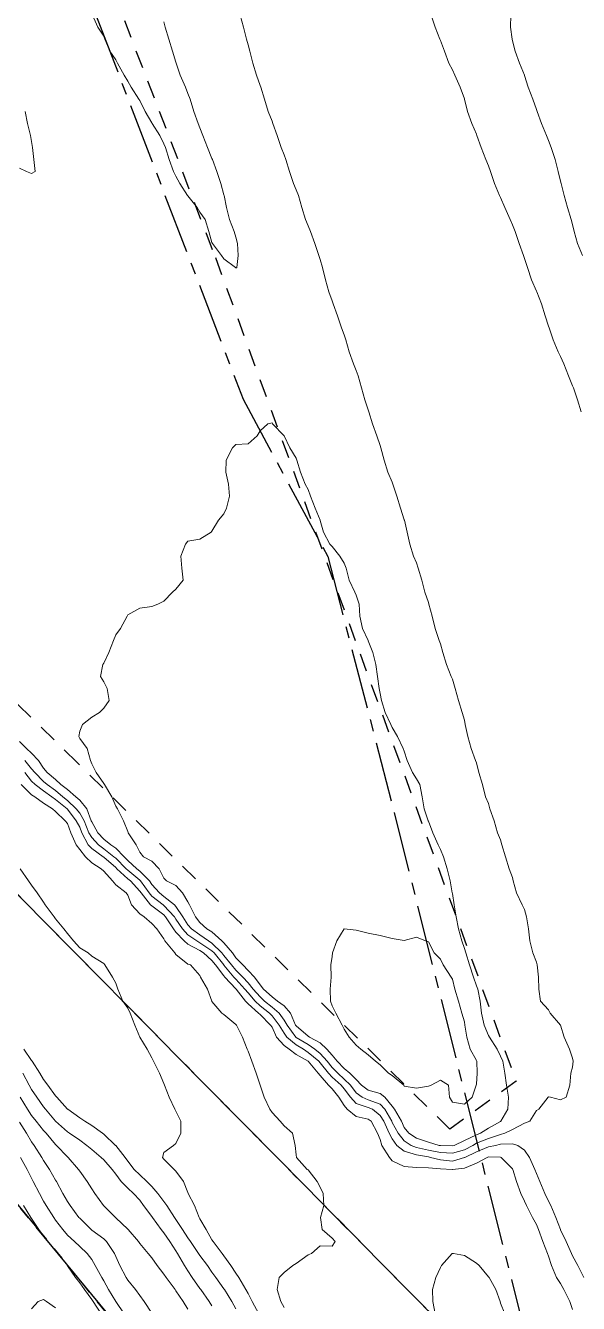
# Model space of a CAD drawing. Header units: centimetres. Extents: x 0 to 642158, y -847 to 649707.
# Drawn here: x 617215 to 617238, y 620631.2 to 620684.3 of the extents above; entities that cross this region are included whole.
import ezdxf

# ---------------------------------------------------------------- set-up
doc = ezdxf.new("R2010")
doc.units = ezdxf.units.CM
doc.header["$MEASUREMENT"] = 0
doc.linetypes.add('CENTERX2', pattern=[4, 2.5, -0.5, 0.5, -0.5])
doc.linetypes.add('JIS_02_0.7', pattern=[1.35, 0.75, -0.6])
doc.layers.add('SPW_parcellaire cadastral', color=7, linetype='CENTERX2', lineweight=25, true_color=0xff0542)
doc.layers.add('WAL_parcellaire agricole', color=7, linetype='JIS_02_0.7', lineweight=25)
doc.layers.add('WAL_topographie 0.5', color=253, linetype='Continuous', lineweight=20)

msp = doc.modelspace()

# ---------------------------------------------------------------- linework, layer by layer
at = {"layer": 'SPW_parcellaire cadastral'}
for points in [[(617217.936, 620684.727), (617224.042, 620668.783), (617227.571, 620662.238), (617230.328, 620651.574), (617236.821, 620625.726), (617205.491, 620657.481), (617188.586, 620670.429), (617140.892, 620706.757), (617125.502, 620737.105), (617121.302, 620757.889), (617114.541, 620770.236), (617113.467, 620776.394), (617217.936, 620684.727)], [(617082.838, 620766.859), (617087.915, 620758.877), (617126.08, 620714.089), (617140.94, 620702.104), (617180.2, 620666.244), (617198.721, 620649.645), (617202.743, 620647.528), (617211.738, 620638.85), (617219.57, 620629.325), (617224.544, 620619.8), (617242.443, 620568.633), (617131.683, 620480.394), (616973.114, 620705.004), (617082.838, 620766.859)], [(617140.892, 620706.757), (617188.586, 620670.429), (617205.491, 620657.481), (617236.821, 620625.726), (617238.726, 620622.445), (617236.096, 620620.154), (617238.753, 620617.124), (617241.351, 620619.557), (617255.145, 620576.565), (617283.484, 620507.46), (617274.764, 620500.676), (617243.342, 620567.204), (617242.443, 620568.633), (617224.544, 620619.8), (617219.57, 620629.325), (617211.738, 620638.85), (617202.743, 620647.528), (617198.721, 620649.645), (617180.2, 620666.244), (617140.94, 620702.104)]]:
    msp.add_lwpolyline(points, dxfattribs=at)
at = {"layer": 'WAL_parcellaire agricole'}
msp.add_lwpolyline([(617130.603, 620794.186), (617172.378, 620812.662), (617207.015, 620716.042), (617222.894, 620674.67), (617235.398, 620640.421), (617232.649, 620638.421), (617217.147, 620653.669), (617191.644, 620678.666), (617129.988, 620735.908), (617151.108, 620751.855), (617130.603, 620794.186)], dxfattribs=at)
at = {"layer": 'WAL_topographie 0.5'}
for points in [[(617214.75, 620654.545), (617215.041, 620654.25), (617215.25, 620654.057), (617215.537, 620653.75), (617215.75, 620653.437), (617215.9, 620653.25), (617216.25, 620652.967), (617216.473, 620652.75), (617216.75, 620652.547), (617217.09, 620652.25), (617217.25, 620652.102), (617217.547, 620651.75), (617217.731, 620651.25), (617217.75, 620651.199), (617218.006, 620650.75), (617218.25, 620650.486), (617218.542, 620650.25), (617218.75, 620650.105), (617219.101, 620649.75), (617219.25, 620649.599), (617219.628, 620649.25), (617219.75, 620649.152), (617220.147, 620648.75), (617220.25, 620648.603), (617220.567, 620648.25), (617220.75, 620648.104), (617221.19, 620647.75), (617221.25, 620647.683), (617221.54, 620647.25), (617221.75, 620646.927), (617221.907, 620646.75), (617222.25, 620646.503), (617222.605, 620646.25), (617222.75, 620646.156), (617223.162, 620645.75), (617223.25, 620645.64), (617223.567, 620645.25), (617223.75, 620645.036), (617224.032, 620644.75), (617224.25, 620644.505), (617224.467, 620644.25), (617224.75, 620643.923), (617224.934, 620643.75), (617225.25, 620643.503), (617225.539, 620643.25), (617225.75, 620642.949), (617225.875, 620642.75), (617226.235, 620642.25), (617226.25, 620642.237), (617226.75, 620641.948), (617227.025, 620641.75), (617227.25, 620641.567), (617227.543, 620641.25), (617227.75, 620640.994), (617227.986, 620640.75), (617228.25, 620640.509), (617228.51, 620640.25), (617228.75, 620639.931), (617229, 620639.75), (617229.25, 620639.636), (617229.75, 620639.463), (617229.945, 620639.25), (617230.227, 620638.75), (617230.25, 620638.705), (617230.496, 620638.25), (617230.75, 620637.933), (617231.04, 620637.75), (617231.25, 620637.66), (617231.75, 620637.547), (617232.25, 620637.454), (617232.75, 620637.421), (617233.25, 620637.564), (617233.6, 620637.75), (617233.75, 620637.836), (617234.25, 620638.035), (617234.75, 620638.199), (617234.928, 620638.25), (617235.25, 620638.41), (617235.75, 620638.67), (617235.971, 620638.75), (617236.25, 620639.203), (617236.35, 620639.25), (617236.738, 620639.75), (617236.75, 620639.771), (617236.833, 620639.75), (617237.25, 620639.641), (617237.478, 620639.75), (617237.629, 620640.25), (617237.674, 620640.75), (617237.75, 620641), (617237.77, 620641.25), (617237.75, 620641.375), (617237.618, 620641.75), (617237.399, 620642.25), (617237.25, 620642.75), (617237.25, 620642.75), (617236.821, 620643.25), (617236.75, 620643.38), (617236.417, 620643.75), (617236.345, 620644.25), (617236.324, 620644.75), (617236.277, 620645.25), (617236.25, 620645.37), (617236.094, 620645.75), (617235.969, 620646.25), (617235.919, 620646.75), (617235.834, 620647.25), (617235.75, 620647.554), (617235.651, 620647.75), (617235.417, 620648.25), (617235.278, 620648.75), (617235.25, 620648.882), (617235.114, 620649.25), (617234.954, 620649.75), (617234.803, 620650.25), (617234.75, 620650.45), (617234.628, 620650.75), (617234.479, 620651.25), (617234.306, 620651.75), (617234.25, 620651.969), (617234.131, 620652.25), (617233.998, 620652.75), (617233.852, 620653.25), (617233.75, 620653.654), (617233.706, 620653.75), (617233.525, 620654.25), (617233.39, 620654.75), (617233.286, 620655.25), (617233.25, 620655.434), (617233.154, 620655.75), (617233.006, 620656.25), (617232.86, 620656.75), (617232.75, 620657.137), (617232.699, 620657.25), (617232.498, 620657.75), (617232.346, 620658.25), (617232.25, 620658.61), (617232.196, 620658.75), (617232.036, 620659.25), (617231.913, 620659.75), (617231.772, 620660.25), (617231.75, 620660.33), (617231.607, 620660.75), (617231.478, 620661.25), (617231.323, 620661.75), (617231.25, 620661.974), (617231.136, 620662.25), (617230.982, 620662.75), (617230.863, 620663.25), (617230.752, 620663.75), (617230.75, 620663.756), (617230.594, 620664.25), (617230.44, 620664.75), (617230.279, 620665.25), (617230.25, 620665.33), (617230.069, 620665.75), (617229.905, 620666.25), (617229.78, 620666.75), (617229.75, 620666.849), (617229.61, 620667.25), (617229.431, 620667.75), (617229.277, 620668.25), (617229.25, 620668.343), (617229.112, 620668.75), (617228.971, 620669.25), (617228.828, 620669.75), (617228.75, 620669.979), (617228.639, 620670.25), (617228.462, 620670.75), (617228.316, 620671.25), (617228.25, 620671.45), (617228.142, 620671.75), (617227.965, 620672.25), (617227.79, 620672.75), (617227.75, 620672.867), (617227.605, 620673.25), (617227.469, 620673.75), (617227.348, 620674.25), (617227.25, 620674.583), (617227.193, 620674.75), (617227.022, 620675.25), (617226.844, 620675.75), (617226.75, 620675.983), (617226.644, 620676.25), (617226.494, 620676.75), (617226.344, 620677.25), (617226.25, 620677.491), (617226.145, 620677.75), (617225.982, 620678.25), (617225.821, 620678.75), (617225.75, 620678.937), (617225.63, 620679.25), (617225.463, 620679.75), (617225.284, 620680.25), (617225.25, 620680.335), (617225.083, 620680.75), (617224.933, 620681.25), (617224.778, 620681.75), (617224.75, 620681.828), (617224.599, 620682.25), (617224.456, 620682.75), (617224.319, 620683.25), (617224.25, 620683.511), (617224.185, 620683.75), (617224.064, 620684.25), (617223.917, 620684.75)], [(617220.75, 620684.469), (617220.811, 620684.25), (617220.954, 620683.75), (617221.113, 620683.25), (617221.25, 620682.801), (617221.267, 620682.75), (617221.435, 620682.25), (617221.645, 620681.75), (617221.75, 620681.489), (617221.841, 620681.25), (617222.002, 620680.75), (617222.175, 620680.25), (617222.25, 620680.062), (617222.367, 620679.75), (617222.565, 620679.25), (617222.75, 620678.792), (617222.768, 620678.75), (617222.949, 620678.25), (617223.118, 620677.75), (617223.25, 620677.277), (617223.258, 620677.25), (617223.359, 620676.75), (617223.486, 620676.25), (617223.675, 620675.75), (617223.75, 620675.514), (617223.809, 620675.25), (617223.845, 620674.75), (617223.786, 620674.25), (617223.75, 620674.226), (617223.726, 620674.25), (617223.25, 620674.621), (617223.148, 620674.75), (617222.776, 620675.25), (617222.75, 620675.296), (617222.615, 620675.75), (617222.471, 620676.25), (617222.25, 620676.553), (617222.139, 620676.75), (617221.75, 620677.231), (617221.737, 620677.25), (617221.418, 620677.75), (617221.25, 620678.061), (617221.147, 620678.25), (617220.966, 620678.75), (617220.815, 620679.25), (617220.75, 620679.4), (617220.587, 620679.75), (617220.265, 620680.25), (617220.25, 620680.273), (617219.975, 620680.75), (617219.75, 620681.202), (617219.714, 620681.25), (617219.395, 620681.75), (617219.25, 620682.006), (617219.101, 620682.25), (617218.825, 620682.75), (617218.75, 620682.89), (617218.5, 620683.25), (617218.294, 620683.75), (617218.25, 620683.871), (617218.005, 620684.25), (617217.777, 620684.75)], [(617231.871, 620684.75), (617232.027, 620684.25), (617232.22, 620683.75), (617232.25, 620683.692), (617232.42, 620683.25), (617232.607, 620682.75), (617232.75, 620682.479), (617232.846, 620682.25), (617233.067, 620681.75), (617233.25, 620681.277), (617233.258, 620681.25), (617233.381, 620680.75), (617233.555, 620680.25), (617233.75, 620679.807), (617233.77, 620679.75), (617233.942, 620679.25), (617234.138, 620678.75), (617234.25, 620678.488), (617234.327, 620678.25), (617234.497, 620677.75), (617234.71, 620677.25), (617234.75, 620677.171), (617234.928, 620676.75), (617235.149, 620676.25), (617235.25, 620676.031), (617235.355, 620675.75), (617235.531, 620675.25), (617235.705, 620674.75), (617235.75, 620674.625), (617235.867, 620674.25), (617236.034, 620673.75), (617236.25, 620673.273), (617236.26, 620673.25), (617236.456, 620672.75), (617236.6, 620672.25), (617236.75, 620671.817), (617236.772, 620671.75), (617236.945, 620671.25), (617237.153, 620670.75), (617237.25, 620670.552), (617237.387, 620670.25), (617237.571, 620669.75), (617237.75, 620669.335), (617237.787, 620669.25), (617237.953, 620668.75), (617238.101, 620668.25)], [(617235.179, 620684.75), (617235.17, 620684.25), (617235.232, 620683.75), (617235.25, 620683.687), (617235.356, 620683.25), (617235.537, 620682.75), (617235.745, 620682.25), (617235.75, 620682.236), (617235.905, 620681.75), (617236.088, 620681.25), (617236.25, 620680.827), (617236.273, 620680.75), (617236.452, 620680.25), (617236.659, 620679.75), (617236.75, 620679.543), (617236.86, 620679.25), (617237.022, 620678.75), (617237.143, 620678.25), (617237.25, 620677.85), (617237.273, 620677.75), (617237.391, 620677.25), (617237.532, 620676.75), (617237.69, 620676.25), (617237.75, 620676.038), (617237.817, 620675.75), (617237.956, 620675.25), (617238.153, 620674.75)], [(617214.985, 620680.75), (617215.083, 620680.25), (617215.202, 620679.75), (617215.25, 620679.5), (617215.286, 620679.25), (617215.346, 620678.75), (617215.4, 620678.25), (617215.25, 620678.171), (617215.036, 620678.25), (617214.75, 620678.393)], [(617232.75, 620637.727), (617232.826, 620637.75), (617233.25, 620637.958), (617233.75, 620638.187), (617233.916, 620638.25), (617234.25, 620638.459), (617234.75, 620638.741), (617234.765, 620638.75), (617235.06, 620639.25), (617235.079, 620639.75), (617235.001, 620640.25), (617234.923, 620640.75), (617234.84, 620641.25), (617234.75, 620641.459), (617234.617, 620641.75), (617234.286, 620642.25), (617234.25, 620642.319), (617234.074, 620642.75), (617233.962, 620643.25), (617233.901, 620643.75), (617233.801, 620644.25), (617233.75, 620644.385), (617233.627, 620644.75), (617233.465, 620645.25), (617233.31, 620645.75), (617233.25, 620645.94), (617233.147, 620646.25), (617233.003, 620646.75), (617232.899, 620647.25), (617232.823, 620647.75), (617232.75, 620648.219), (617232.745, 620648.25), (617232.661, 620648.75), (617232.538, 620649.25), (617232.374, 620649.75), (617232.25, 620650.058), (617232.164, 620650.25), (617231.935, 620650.75), (617231.75, 620651.231), (617231.742, 620651.25), (617231.574, 620651.75), (617231.497, 620652.25), (617231.397, 620652.75), (617231.25, 620652.988), (617231.085, 620653.25), (617230.869, 620653.75), (617230.75, 620654.143), (617230.706, 620654.25), (617230.46, 620654.75), (617230.25, 620655.123), (617230.185, 620655.25), (617229.951, 620655.75), (617229.795, 620656.25), (617229.75, 620656.537), (617229.709, 620656.75), (617229.631, 620657.25), (617229.568, 620657.75), (617229.437, 620658.25), (617229.25, 620658.727), (617229.24, 620658.75), (617229.011, 620659.25), (617228.905, 620659.75), (617228.871, 620660.25), (617228.75, 620660.624), (617228.696, 620660.75), (617228.457, 620661.25), (617228.325, 620661.75), (617228.25, 620661.959), (617228.072, 620662.25), (617227.75, 620662.656), (617227.654, 620662.75), (617227.383, 620663.25), (617227.25, 620663.736), (617227.244, 620663.75), (617227.036, 620664.25), (617226.848, 620664.75), (617226.75, 620665.019), (617226.622, 620665.25), (617226.428, 620665.75), (617226.28, 620666.25), (617226.25, 620666.328), (617225.987, 620666.75), (617225.75, 620667.25), (617225.75, 620667.25), (617225.269, 620667.75), (617225.25, 620667.791), (617225.068, 620667.75), (617224.75, 620667.458), (617224.625, 620667.25), (617224.25, 620666.924), (617223.75, 620666.89), (617223.604, 620666.75), (617223.337, 620666.25), (617223.331, 620665.75), (617223.443, 620665.25), (617223.484, 620664.75), (617223.355, 620664.25), (617223.25, 620664.015), (617223.025, 620663.75), (617222.75, 620663.292), (617222.721, 620663.25), (617222.25, 620662.954), (617221.75, 620662.875), (617221.655, 620662.75), (617221.461, 620662.25), (617221.5, 620661.75), (617221.55, 620661.25), (617221.25, 620660.875), (617221.117, 620660.75), (617220.75, 620660.383), (617220.5, 620660.25), (617220.25, 620660.159), (617219.75, 620660.083), (617219.25, 620659.806), (617219.219, 620659.75), (617218.95, 620659.25), (617218.75, 620658.983), (617218.653, 620658.75), (617218.46, 620658.25), (617218.25, 620657.806), (617218.214, 620657.75), (617218.119, 620657.25), (617218.25, 620657.019), (617218.39, 620656.75), (617218.477, 620656.25), (617218.25, 620655.924), (617218.068, 620655.75), (617217.75, 620655.561), (617217.367, 620655.25), (617217.25, 620654.981), (617217.209, 620654.75), (617217.25, 620654.664), (617217.559, 620654.25), (617217.698, 620653.75), (617217.75, 620653.615), (617217.94, 620653.25), (617218.25, 620652.801), (617218.281, 620652.75), (617218.583, 620652.25), (617218.75, 620651.857), (617218.817, 620651.75), (617219.076, 620651.25), (617219.25, 620650.798), (617219.27, 620650.75), (617219.603, 620650.25), (617219.75, 620649.949), (617219.909, 620649.75), (617220.25, 620649.564), (617220.558, 620649.25), (617220.75, 620648.867), (617220.857, 620648.75), (617221.25, 620648.556), (617221.528, 620648.25), (617221.75, 620647.878), (617221.822, 620647.75), (617222.066, 620647.25), (617222.25, 620647.023), (617222.532, 620646.75), (617222.75, 620646.632), (617223.166, 620646.25), (617223.25, 620646.169), (617223.604, 620645.75), (617223.75, 620645.546), (617224.035, 620645.25), (617224.25, 620645.028), (617224.519, 620644.75), (617224.75, 620644.43), (617224.896, 620644.25), (617225.25, 620643.931), (617225.483, 620643.75), (617225.75, 620643.546), (617226.016, 620643.25), (617226.225, 620642.75), (617226.25, 620642.715), (617226.75, 620642.294), (617226.809, 620642.25), (617227.25, 620642.016), (617227.529, 620641.75), (617227.75, 620641.497), (617227.961, 620641.25), (617228.25, 620640.947), (617228.481, 620640.75), (617228.75, 620640.482), (617228.976, 620640.25), (617229.25, 620640.05), (617229.75, 620639.908), (617229.945, 620639.75), (617230.25, 620639.383), (617230.348, 620639.25), (617230.63, 620638.75), (617230.75, 620638.498), (617230.938, 620638.25), (617231.25, 620638.047), (617231.75, 620637.887), (617232.194, 620637.75), (617232.25, 620637.74), (617232.75, 620637.727)], [(617214.966, 620653.75), (617215.25, 620653.408), (617215.379, 620653.25), (617215.75, 620652.886), (617215.904, 620652.75), (617216.25, 620652.501), (617216.555, 620652.25), (617216.75, 620652.09), (617217.108, 620651.75), (617217.25, 620651.559), (617217.433, 620651.25), (617217.626, 620650.75), (617217.75, 620650.553), (617218.031, 620650.25), (617218.25, 620650.074), (617218.676, 620649.75), (617218.75, 620649.686), (617219.183, 620649.25), (617219.25, 620649.188), (617219.75, 620648.782), (617219.782, 620648.75), (617220.14, 620648.25), (617220.25, 620648.119), (617220.718, 620647.75), (617220.75, 620647.725), (617221.187, 620647.25), (617221.25, 620647.16), (617221.521, 620646.75), (617221.75, 620646.511), (617222.12, 620646.25), (617222.25, 620646.168), (617222.75, 620645.844), (617222.845, 620645.75), (617223.243, 620645.25), (617223.25, 620645.241), (617223.661, 620644.75), (617223.75, 620644.654), (617224.112, 620644.25), (617224.25, 620644.089), (617224.543, 620643.75), (617224.75, 620643.555), (617225.139, 620643.25), (617225.25, 620643.14), (617225.543, 620642.75), (617225.75, 620642.417), (617225.868, 620642.25), (617226.25, 620641.931), (617226.553, 620641.75), (617226.75, 620641.612), (617227.193, 620641.25), (617227.25, 620641.187), (617227.592, 620640.75), (617227.75, 620640.581), (617228.117, 620640.25), (617228.25, 620640.097), (617228.507, 620639.75), (617228.75, 620639.484), (617229.25, 620639.328), (617229.426, 620639.25), (617229.75, 620638.996), (617229.898, 620638.75), (617230.12, 620638.25), (617230.25, 620638.021), (617230.443, 620637.75), (617230.75, 620637.508), (617231.25, 620637.357), (617231.75, 620637.267), (617231.836, 620637.25), (617232.25, 620637.143), (617232.75, 620637.097), (617233.25, 620637.239), (617233.269, 620637.25), (617233.75, 620637.487), (617234.25, 620637.686), (617234.538, 620637.75), (617234.75, 620637.795), (617235.25, 620637.818), (617235.474, 620637.75), (617235.75, 620637.547), (617235.956, 620637.25), (617236.18, 620636.75), (617236.25, 620636.582), (617236.388, 620636.25), (617236.594, 620635.75), (617236.75, 620635.424), (617236.841, 620635.25), (617237.05, 620634.75), (617237.242, 620634.25), (617237.25, 620634.232), (617237.482, 620633.75), (617237.705, 620633.25), (617237.75, 620633.153), (617237.969, 620632.75), (617238.218, 620632.25)], [(617214.967, 620653.25), (617215.25, 620652.901), (617215.405, 620652.75), (617215.75, 620652.494), (617216.094, 620652.25), (617216.25, 620652.126), (617216.729, 620651.75), (617216.75, 620651.729), (617217.103, 620651.25), (617217.25, 620650.977), (617217.341, 620650.75), (617217.61, 620650.25), (617217.75, 620650.098), (617218.226, 620649.75), (617218.25, 620649.73), (617218.75, 620649.303), (617218.802, 620649.25), (617219.25, 620648.839), (617219.359, 620648.75), (617219.75, 620648.325), (617219.804, 620648.25), (617220.201, 620647.75), (617220.25, 620647.707), (617220.75, 620647.33), (617220.823, 620647.25), (617221.147, 620646.75), (617221.25, 620646.617), (617221.593, 620646.25), (617221.75, 620646.115), (617222.25, 620645.851), (617222.406, 620645.75), (617222.75, 620645.434), (617222.892, 620645.25), (617223.25, 620644.799), (617223.291, 620644.75), (617223.75, 620644.254), (617223.753, 620644.25), (617224.141, 620643.75), (617224.25, 620643.634), (617224.68, 620643.25), (617224.75, 620643.186), (617225.19, 620642.75), (617225.25, 620642.659), (617225.439, 620642.25), (617225.75, 620641.899), (617225.956, 620641.75), (617226.25, 620641.53), (617226.75, 620641.252), (617226.753, 620641.25), (617227.17, 620640.75), (617227.25, 620640.652), (617227.594, 620640.25), (617227.75, 620640.095), (617228.028, 620639.75), (617228.25, 620639.401), (617228.372, 620639.25), (617228.75, 620638.944), (617229.25, 620638.845), (617229.371, 620638.75), (617229.635, 620638.25), (617229.75, 620637.994), (617229.819, 620637.75), (617230.134, 620637.25), (617230.25, 620637.111), (617230.75, 620636.864), (617231.25, 620636.828), (617231.75, 620636.811), (617232.25, 620636.773), (617232.74, 620636.75), (617232.75, 620636.749), (617232.755, 620636.75), (617233.25, 620636.804), (617233.75, 620637.012), (617234.19, 620637.25), (617234.25, 620637.268), (617234.75, 620637.26), (617234.783, 620637.25), (617235.25, 620636.773), (617235.262, 620636.75), (617235.419, 620636.25), (617235.593, 620635.75), (617235.75, 620635.434), (617235.828, 620635.25), (617236.083, 620634.75), (617236.25, 620634.459), (617236.331, 620634.25), (617236.515, 620633.75), (617236.705, 620633.25), (617236.75, 620633.14), (617236.867, 620632.75), (617237.08, 620632.25), (617237.25, 620632.005), (617237.389, 620631.75), (617237.635, 620631.25), (617237.75, 620630.929)], [(617214.823, 620652.75), (617215.25, 620652.33), (617215.388, 620652.25), (617215.75, 620651.982), (617216.127, 620651.75), (617216.25, 620651.632), (617216.65, 620651.25), (617216.75, 620651.13), (617216.884, 620650.75), (617217.099, 620650.25), (617217.25, 620650.057), (617217.495, 620649.75), (617217.75, 620649.497), (617218.148, 620649.25), (617218.25, 620649.147), (617218.618, 620648.75), (617218.75, 620648.578), (617219.178, 620648.25), (617219.25, 620648.157), (617219.406, 620647.75), (617219.75, 620647.381), (617219.935, 620647.25), (617220.25, 620646.982), (617220.463, 620646.75), (617220.75, 620646.34), (617220.795, 620646.25), (617221.203, 620645.75), (617221.25, 620645.688), (617221.75, 620645.282), (617221.865, 620645.25), (617222.25, 620644.819), (617222.275, 620644.75), (617222.571, 620644.25), (617222.744, 620643.75), (617222.75, 620643.737), (617223.165, 620643.25), (617223.25, 620643.196), (617223.75, 620642.779), (617223.777, 620642.75), (617224.017, 620642.25), (617224.214, 620641.75), (617224.25, 620641.665), (617224.415, 620641.25), (617224.592, 620640.75), (617224.75, 620640.25), (617224.75, 620640.25), (617224.922, 620639.75), (617225.153, 620639.25), (617225.25, 620639.111), (617225.594, 620638.75), (617225.75, 620638.558), (617226.098, 620638.25), (617226.207, 620637.75), (617226.25, 620637.35), (617226.265, 620637.25), (617226.715, 620636.75), (617226.75, 620636.725), (617227.125, 620636.25), (617227.25, 620636.015), (617227.379, 620635.75), (617227.408, 620635.25), (617227.27, 620634.75), (617227.327, 620634.25), (617227.75, 620633.891), (617227.875, 620633.75), (617227.75, 620633.559), (617227.25, 620633.575), (617226.887, 620633.25), (617226.75, 620633.196), (617226.25, 620632.833), (617226.114, 620632.75), (617225.75, 620632.463), (617225.543, 620632.25), (617225.463, 620631.75), (617225.615, 620631.25), (617225.75, 620631.006)], [(617214.779, 620649.25), (617215.127, 620648.75), (617215.25, 620648.565), (617215.478, 620648.25), (617215.75, 620647.856), (617215.82, 620647.75), (617216.194, 620647.25), (617216.25, 620647.175), (617216.594, 620646.75), (617216.75, 620646.558), (617217, 620646.25), (617217.25, 620645.962), (617217.601, 620645.75), (617217.75, 620645.62), (617218.25, 620645.309), (617218.3, 620645.25), (617218.617, 620644.75), (617218.75, 620644.488), (617218.835, 620644.25), (617219.042, 620643.75), (617219.25, 620643.452), (617219.354, 620643.25), (617219.543, 620642.75), (617219.75, 620642.25), (617219.75, 620642.25), (617220.054, 620641.75), (617220.25, 620641.383), (617220.317, 620641.25), (617220.567, 620640.75), (617220.75, 620640.32), (617220.782, 620640.25), (617220.965, 620639.75), (617221.212, 620639.25), (617221.25, 620639.167), (617221.458, 620638.75), (617221.456, 620638.25), (617221.25, 620637.83), (617221.155, 620637.75), (617220.75, 620637.457), (617220.688, 620637.25), (617220.75, 620637.178), (617221.173, 620636.75), (617221.25, 620636.671), (617221.564, 620636.25), (617221.75, 620635.784), (617221.765, 620635.75), (617222.019, 620635.25), (617222.218, 620634.75), (617222.25, 620634.689), (617222.508, 620634.25), (617222.75, 620633.822), (617222.799, 620633.75), (617223.178, 620633.25), (617223.25, 620633.15), (617223.542, 620632.75), (617223.75, 620632.432), (617223.868, 620632.25), (617224.163, 620631.75), (617224.25, 620631.585), (617224.429, 620631.25), (617224.698, 620630.75)], [(617233.25, 620639.457), (617233.565, 620639.75), (617233.736, 620640.25), (617233.75, 620640.288), (617233.778, 620640.75), (617233.76, 620641.25), (617233.75, 620641.277), (617233.481, 620641.75), (617233.353, 620642.25), (617233.272, 620642.75), (617233.25, 620642.888), (617233.145, 620643.25), (617233.004, 620643.75), (617232.855, 620644.25), (617232.75, 620644.655), (617232.695, 620644.75), (617232.364, 620645.25), (617232.25, 620645.488), (617231.985, 620645.75), (617231.75, 620646.214), (617231.635, 620646.25), (617231.25, 620646.402), (617230.75, 620646.274), (617230.25, 620646.35), (617229.75, 620646.471), (617229.25, 620646.567), (617228.75, 620646.692), (617228.25, 620646.75), (617227.943, 620646.25), (617227.767, 620645.75), (617227.75, 620645.607), (617227.692, 620645.25), (617227.706, 620644.75), (617227.66, 620644.25), (617227.679, 620643.75), (617227.75, 620643.558), (617227.898, 620643.25), (617228.162, 620642.75), (617228.25, 620642.583), (617228.455, 620642.25), (617228.75, 620641.921), (617228.938, 620641.75), (617229.25, 620641.511), (617229.556, 620641.25), (617229.75, 620641.093), (617230.097, 620640.75), (617230.25, 620640.659), (617230.725, 620640.25), (617230.75, 620640.216), (617231.25, 620640.126), (617231.75, 620640.206), (617231.868, 620640.25), (617232.25, 620640.467), (617232.592, 620640.25), (617232.635, 620639.75), (617232.75, 620639.55), (617233.25, 620639.457)], [(617214.928, 620641.75), (617215.25, 620641.274), (617215.269, 620641.25), (617215.598, 620640.75), (617215.75, 620640.494), (617215.928, 620640.25), (617216.25, 620639.808), (617216.3, 620639.75), (617216.75, 620639.261), (617216.764, 620639.25), (617217.25, 620638.894), (617217.469, 620638.75), (617217.75, 620638.577), (617218.196, 620638.25), (617218.25, 620638.209), (617218.741, 620637.75), (617218.75, 620637.741), (617219.136, 620637.25), (617219.25, 620637.095), (617219.516, 620636.75), (617219.75, 620636.519), (617220.043, 620636.25), (617220.25, 620636.038), (617220.505, 620635.75), (617220.75, 620635.413), (617220.869, 620635.25), (617221.193, 620634.75), (617221.25, 620634.667), (617221.525, 620634.25), (617221.75, 620633.904), (617221.852, 620633.75), (617222.195, 620633.25), (617222.25, 620633.17), (617222.56, 620632.75), (617222.75, 620632.477), (617222.908, 620632.25), (617223.25, 620631.785), (617223.274, 620631.75), (617223.576, 620631.25), (617223.75, 620630.945)], [(617214.88, 620640.75), (617215.146, 620640.25), (617215.25, 620640.069), (617215.464, 620639.75), (617215.75, 620639.347), (617215.826, 620639.25), (617216.25, 620638.75), (617216.25, 620638.75), (617216.75, 620638.306), (617216.831, 620638.25), (617217.25, 620637.961), (617217.55, 620637.75), (617217.75, 620637.583), (617218.145, 620637.25), (617218.25, 620637.149), (617218.599, 620636.75), (617218.75, 620636.547), (617218.98, 620636.25), (617219.25, 620635.964), (617219.486, 620635.75), (617219.75, 620635.464), (617219.911, 620635.25), (617220.25, 620634.788), (617220.275, 620634.75), (617220.635, 620634.25), (617220.75, 620634.112), (617221.006, 620633.75), (617221.25, 620633.369), (617221.321, 620633.25), (617221.61, 620632.75), (617221.75, 620632.531), (617221.932, 620632.25), (617222.25, 620631.794), (617222.282, 620631.75), (617222.637, 620631.25), (617222.75, 620631.073)], [(617214.769, 620639.75), (617215.078, 620639.25), (617215.25, 620638.998), (617215.438, 620638.75), (617215.75, 620638.368), (617215.857, 620638.25), (617216.25, 620637.787), (617216.291, 620637.75), (617216.75, 620637.266), (617216.77, 620637.25), (617217.201, 620636.75), (617217.25, 620636.673), (617217.564, 620636.25), (617217.75, 620635.947), (617217.881, 620635.75), (617218.239, 620635.25), (617218.25, 620635.237), (617218.74, 620634.75), (617218.75, 620634.742), (617219.25, 620634.268), (617219.266, 620634.25), (617219.694, 620633.75), (617219.75, 620633.671), (617220.105, 620633.25), (617220.25, 620633.078), (617220.471, 620632.75), (617220.75, 620632.394), (617220.842, 620632.25), (617221.215, 620631.75), (617221.25, 620631.703), (617221.551, 620631.25), (617221.75, 620630.937)], [(617214.75, 620638.712), (617215.046, 620638.25), (617215.25, 620637.896), (617215.354, 620637.75), (617215.676, 620637.25), (617215.75, 620637.126), (617215.997, 620636.75), (617216.25, 620636.306), (617216.284, 620636.25), (617216.55, 620635.75), (617216.75, 620635.413), (617216.853, 620635.25), (617217.222, 620634.75), (617217.25, 620634.719), (617217.722, 620634.25), (617217.75, 620634.228), (617218.25, 620633.856), (617218.366, 620633.75), (617218.696, 620633.25), (617218.75, 620633.123), (617218.923, 620632.75), (617219.188, 620632.25), (617219.25, 620632.146), (617219.57, 620631.75), (617219.75, 620631.5), (617219.938, 620631.25), (617220.25, 620630.768)], [(617214.79, 620637.25), (617215.064, 620636.75), (617215.25, 620636.382), (617215.323, 620636.25), (617215.577, 620635.75), (617215.75, 620635.433), (617215.854, 620635.25), (617216.171, 620634.75), (617216.25, 620634.636), (617216.551, 620634.25), (617216.75, 620634.019), (617217.034, 620633.75), (617217.25, 620633.539), (617217.567, 620633.25), (617217.75, 620633), (617217.895, 620632.75), (617218.171, 620632.25), (617218.25, 620632.121), (617218.453, 620631.75), (617218.75, 620631.256), (617218.754, 620631.25), (617219.106, 620630.75)], [(617214.911, 620635.25), (617215.222, 620634.75), (617215.25, 620634.71), (617215.549, 620634.25), (617215.75, 620633.99), (617215.931, 620633.75), (617216.25, 620633.365), (617216.349, 620633.25), (617216.738, 620632.75), (617216.75, 620632.733), (617217.082, 620632.25), (617217.25, 620632.029), (617217.451, 620631.75), (617217.75, 620631.34), (617217.809, 620631.25), (617218.142, 620630.75)], [(617234.923, 620630.75), (617234.75, 620631.185), (617234.733, 620631.25), (617234.56, 620631.75), (617234.272, 620632.25), (617234.25, 620632.281), (617233.858, 620632.75), (617233.75, 620632.85), (617233.25, 620633.176), (617232.792, 620633.25), (617232.75, 620633.259), (617232.737, 620633.25), (617232.297, 620632.75), (617232.25, 620632.671), (617232.059, 620632.25), (617231.925, 620631.75), (617231.933, 620631.25), (617232.035, 620630.75)], [(617215.25, 620630.95), (617215.531, 620631.25), (617215.75, 620631.333), (617215.867, 620631.25), (617216.25, 620630.994)]]:
    msp.add_lwpolyline(points, dxfattribs=at)

doc.saveas('drawing.dxf')
